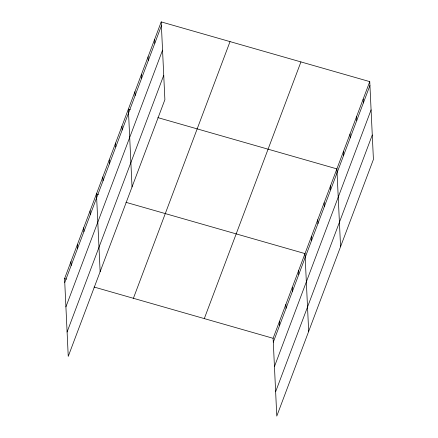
<?xml version="1.0" encoding="UTF-8"?>
<svg xmlns="http://www.w3.org/2000/svg" width="438" height="438" viewBox="0 0 438 438"><rect width="100%" height="100%" fill="white"/><g stroke="black" fill="none" stroke-linecap="round" stroke-linejoin="round"><path stroke-width="0.66" d="M161.217 21.9L164.885 99.694L68.246 356.379L64.578 278.59L161.217 21.9L369.754 81.621L373.422 159.41L276.783 416.1L273.115 338.306L369.754 81.621M64.764 282.461L161.398 25.771M65.914 306.852L162.547 50.167M67.096 331.988L163.735 75.298M133.398 298.294L230.032 41.61M204.3 318.601L300.933 61.911M273.296 342.177L369.935 85.492M274.451 366.573L371.085 109.883M275.633 391.709L372.273 135.019M130.327 109.735L128.361 109.171L132.03 186.966M157.855 117.619L336.893 168.893L340.567 246.687M98.435 194.445L96.469 193.881L100.138 271.675M125.963 202.329L305.007 253.602L308.675 331.391M64.578 278.59L66.543 279.148M94.071 287.032L273.115 338.306M363.179 99.076L363.365 102.946M356.609 116.53L356.789 120.401M350.039 133.984L350.219 137.855M343.469 151.439L343.649 155.309M330.52 185.832L330.701 189.709M324.142 202.778L324.323 206.648M317.764 219.717L317.944 223.588M311.385 236.657L311.566 240.533M298.628 270.542L298.809 274.412M292.25 287.481L292.431 291.358M285.872 304.426L286.052 308.297M279.493 321.366L279.674 325.237M154.647 39.354L154.828 43.225M148.071 56.809L148.258 60.679M141.501 74.263L141.682 78.139M134.931 91.717L135.112 95.593M121.983 126.117L122.164 129.987M115.605 143.056L115.785 146.927M109.226 159.996L109.407 163.872M102.848 176.941L103.029 180.812M90.091 210.82L90.272 214.697M83.713 227.765L83.893 231.636M77.334 244.705L77.521 248.576M70.956 261.645L71.142 265.521"/></g></svg>
